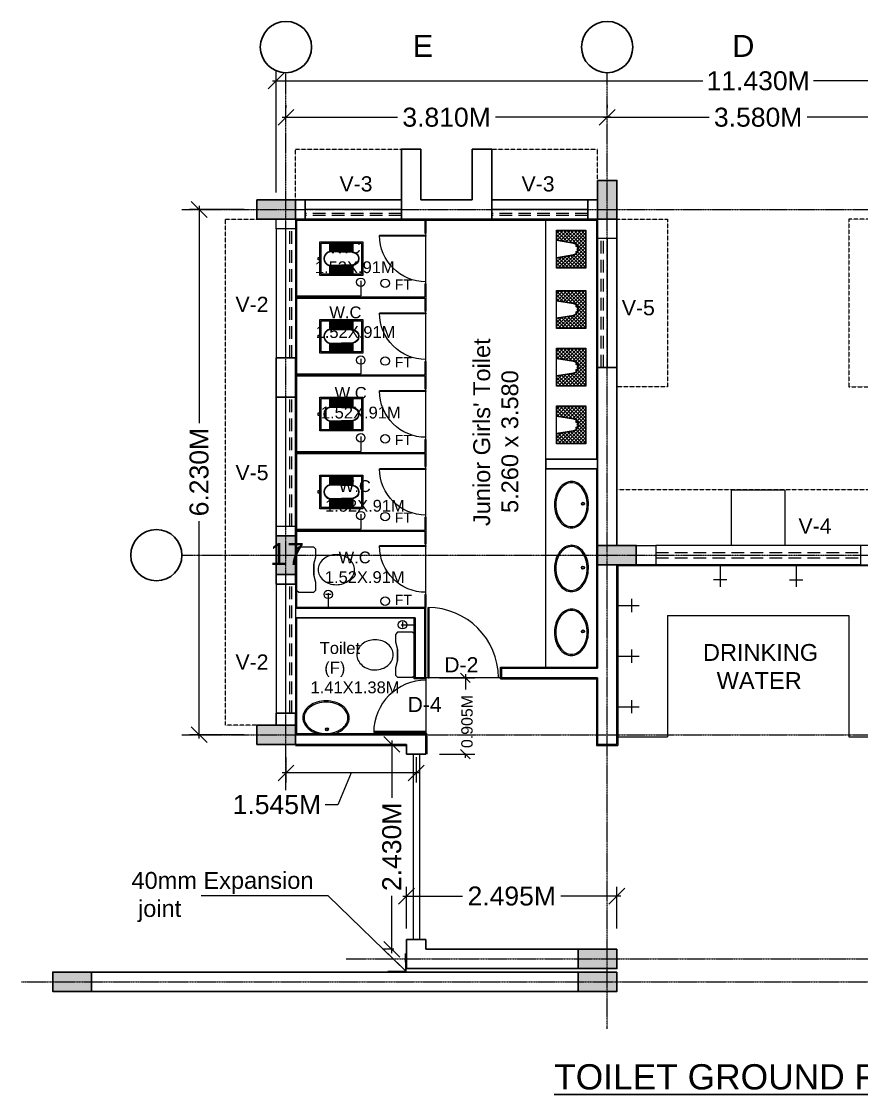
# Model space of a CAD drawing. Header units: metres. Extents: x 1545540 to 2027037, y 435419 to 693806.
# Drawn here: x 1686612 to 1696574, y 470563 to 483292 of the extents above; entities that cross this region are included whole.
import ezdxf

# ---------------------------------------------------------------- set-up
doc = ezdxf.new("R2010")
doc.units = ezdxf.units.M
doc.header["$LTSCALE"] = 1000
doc.header["$PDMODE"] = 35
doc.linetypes.add('CENTER', pattern=[2, 1.25, -0.25, 0.25, -0.25])
doc.linetypes.add('DASHED', pattern=[0.75, 0.5, -0.25])
doc.layers.get('Defpoints').update_dxf_attribs({"lineweight": 18})
for name, color, linetype, lineweight in [('- WALL', 7, 'Continuous', 30), ('Col-Hatch', 9, 'Continuous', 13), ('coloum hatch', 254, 'Continuous', 9), ('Column', 252, 'Continuous', 30), ('CUBICAL TOILET', 160, 'Continuous', 9), ('dimension', 6, 'Continuous', 13), ('Door', 54, 'Continuous', 13), ('elevation', 1, 'Continuous', 13), ('Fixture', 44, 'Continuous', 9), ('Furniture', 13, 'Continuous', 13), ('grid', 21, 'CENTER', 15), ('gride dimen', 3, 'Continuous', 13), ('Hidden', 1, 'DASHED', 18), ('PLASTER', 144, 'Continuous', 13), ('Text-1', 240, 'Continuous', 15), ('Text-2', 122, 'Continuous', 25), ('Text-Grid', 1, 'Continuous', 25), ('Ventilator', 6, 'DASHED', 18), ('wall l', 7, 'Continuous', 20), ('Window-Wall', 7, 'Continuous', 18)]:
    doc.layers.add(name, color=color, linetype=linetype, lineweight=lineweight)
doc.layers.add('text', color=7, linetype='Continuous')
doc.styles.add('dim-stylus bt', font='arial.ttf')
doc.styles.add('L120', font='simplex.shx', dxfattribs={"height": 1})
doc.dimstyles.new('1      100 (big)', dxfattribs={"dimscale": 75, "dimtxt": 5, "dimasz": 3.5, "dimexe": 1.5, "dimexo": 2, "dimgap": 1, "dimtad": 0, "dimdec": 3, "dimlfac": 0.001, "dimzin": 0, "dimdsep": 46, "dimtxsty": 'dim-stylus bt', "dimblk": 'OBLIQUE', "dimcen": 0, "dimdle": 0.6, "dimclrd": 256, "dimclre": 7, "dimclrt": 256, "dimadec": 0, "dimazin": 0, "dimtfac": 0.7, "dimtdec": 3, "dimtofl": 0, "dimtmove": 1, "dimatfit": 3, "dimldrblk": 'OPEN90', "dimfxl": 0, "dimtolj": 1, "dimtzin": 0, "dimlwd": 15, "dimlwe": 15, "dimarcsym": 0})

# ---------------------------------------------------------------- blocks, each defined once
blk = doc.blocks.new('_Oblique')
at = {"color": 0, "linetype": 'ByBlock', "lineweight": -2}
blk.add_line((-0.5, -0.5), (0.5, 0.5), dxfattribs=at)
blk = doc.blocks.new('*D97')
at = {"layer": 'Defpoints', "color": 0, "ltscale": 50, "transparency": 16777216}
for p in [(1691178, 474716), (1691004, 472286), (1691178, 472286)]:
    blk.add_point(p, dxfattribs=at)
at = {"layer": 'gride dimen', "color": 7, "lineweight": 15, "ltscale": 50, "transparency": 16777216}
for p, q in [((1691028, 474716), (1690892, 474716)), ((1691028, 472286), (1690892, 472286))]:
    blk.add_line(p, q, dxfattribs=at)
at = {"layer": 'gride dimen', "lineweight": 15, "ltscale": 50, "transparency": 16777216}
for p, q in [((1691004, 474761), (1691004, 474084)), ((1691004, 472241), (1691004, 472918))]:
    blk.add_line(p, q, dxfattribs=at)
at = {"layer": 'gride dimen', "lineweight": 15, "ltscale": 50, "transparency": 16777216, "xscale": 187.5, "yscale": 187.5, "zscale": 187.5}
for p, rotation in [((1691004, 474716), 90), ((1691004, 472286), 270)]:
    blk.add_blockref('_Oblique', p, dxfattribs=dict(at, rotation=rotation))
at = {"layer": 'gride dimen', "ltscale": 50, "transparency": 16777216, "insert": (1691004, 473501), "char_height": 225, "attachment_point": 5, "rotation": 90, "style": 'dim-stylus bt'}
blk.add_mtext('\\A1;2.430M', dxfattribs=at)
blk = doc.blocks.new('_Open90')
at = {"color": 0, "linetype": 'ByBlock', "lineweight": -2}
for p, q in [((-0.5, 0.5), (0, 0)), ((0, 0), (-1, 0)), ((0, 0), (-0.5, -0.5))]:
    blk.add_line(p, q, dxfattribs=at)
blk = doc.blocks.new('*D98')
at = {"layer": 'Defpoints', "color": 0, "ltscale": 50, "transparency": 16777216}
for p in [(1689403, 481061), (1688719, 474831), (1689403, 474831)]:
    blk.add_point(p, dxfattribs=at)
at = {"layer": 'gride dimen', "color": 7, "lineweight": 15, "ltscale": 50, "transparency": 16777216}
for p, q in [((1689253, 481061), (1688606, 481061)), ((1689253, 474831), (1688606, 474831))]:
    blk.add_line(p, q, dxfattribs=at)
at = {"layer": 'gride dimen', "lineweight": 15, "ltscale": 50, "transparency": 16777216}
for p, q in [((1688719, 481106), (1688719, 478527)), ((1688719, 474786), (1688719, 477364))]:
    blk.add_line(p, q, dxfattribs=at)
at = {"layer": 'gride dimen', "lineweight": 15, "ltscale": 50, "transparency": 16777216, "xscale": 187.5, "yscale": 187.5, "zscale": 187.5}
for p, rotation in [((1688719, 481061), 90), ((1688719, 474831), 270)]:
    blk.add_blockref('_Oblique', p, dxfattribs=dict(at, rotation=rotation))
at = {"layer": 'gride dimen', "ltscale": 50, "transparency": 16777216, "insert": (1688719, 477946), "char_height": 225, "attachment_point": 5, "rotation": 90, "style": 'dim-stylus bt'}
blk.add_mtext('\\A1;6.230M', dxfattribs=at)
blk = doc.blocks.new('*D99')
at = {"layer": 'Defpoints', "color": 0, "ltscale": 50, "transparency": 16777216}
for p in [(1693558, 482155), (1697138, 482155), (1697138, 482155)]:
    blk.add_point(p, dxfattribs=at)
at = {"layer": 'gride dimen', "color": 7, "lineweight": 15, "ltscale": 50, "transparency": 16777216}
for p, q in [((1693558, 482305), (1693558, 482268)), ((1697138, 482305), (1697138, 482268))]:
    blk.add_line(p, q, dxfattribs=at)
at = {"layer": 'gride dimen', "lineweight": 15, "ltscale": 50, "transparency": 16777216}
for p, q in [((1693513, 482155), (1694768, 482155)), ((1697183, 482155), (1695929, 482155))]:
    blk.add_line(p, q, dxfattribs=at)
at = {"layer": 'gride dimen', "lineweight": 15, "ltscale": 50, "transparency": 16777216, "xscale": 187.5, "yscale": 187.5, "zscale": 187.5, "rotation": 180}
blk.add_blockref('_Oblique', (1693558, 482155), dxfattribs=at)
at = {"layer": 'gride dimen', "lineweight": 15, "ltscale": 50, "transparency": 16777216, "xscale": 187.5, "yscale": 187.5, "zscale": 187.5}
blk.add_blockref('_Oblique', (1697138, 482155), dxfattribs=at)
at = {"layer": 'gride dimen', "ltscale": 50, "transparency": 16777216, "insert": (1695348, 482155), "char_height": 225, "attachment_point": 5, "style": 'dim-stylus bt'}
blk.add_mtext('\\A1;3.580M', dxfattribs=at)
blk = doc.blocks.new('*D102')
at = {"layer": 'Defpoints', "color": 0, "ltscale": 50, "transparency": 16777216}
for p in [(1689748, 474716), (1691293, 474716), (1689748, 474377)]:
    blk.add_point(p, dxfattribs=at)
at = {"layer": 'gride dimen', "color": 7, "lineweight": 15, "ltscale": 50, "transparency": 16777216}
for p, q in [((1689748, 474566), (1689748, 474264)), ((1691293, 474566), (1691293, 474264))]:
    blk.add_line(p, q, dxfattribs=at)
at = {"layer": 'gride dimen', "lineweight": 15, "ltscale": 50, "transparency": 16777216}
for p, q in [((1691338, 474377), (1689703, 474377)), ((1690521, 474377), (1690362, 474001)), ((1690362, 474001), (1690212, 474001))]:
    blk.add_line(p, q, dxfattribs=at)
at = {"layer": 'gride dimen', "lineweight": 15, "ltscale": 50, "transparency": 16777216, "xscale": 187.5, "yscale": 187.5, "zscale": 187.5, "rotation": 180}
blk.add_blockref('_Oblique', (1689748, 474377), dxfattribs=at)
at = {"layer": 'gride dimen', "lineweight": 15, "ltscale": 50, "transparency": 16777216, "xscale": 187.5, "yscale": 187.5, "zscale": 187.5}
blk.add_blockref('_Oblique', (1691293, 474377), dxfattribs=at)
at = {"layer": 'gride dimen', "ltscale": 50, "transparency": 16777216, "insert": (1689641, 474001), "char_height": 225, "attachment_point": 5, "style": 'dim-stylus bt'}
blk.add_mtext('\\A1;1.545M', dxfattribs=at)
blk = doc.blocks.new('CC')
at = {"layer": 'Col-Hatch', "ltscale": 0.05}
blk.add_hatch(color=256, dxfattribs=at).paths.add_polyline_path([(4078.606, 341.328), (4078.606, 341.098), (4079.066, 341.098), (4079.066, 341.328)])
at = {"layer": 'Column'}
blk.add_lwpolyline([(4078.606, 341.328), (4079.066, 341.328), (4079.066, 341.098), (4078.606, 341.098)], close=True, dxfattribs=at)
blk = doc.blocks.new('*D104')
at = {"layer": 'Defpoints', "color": 0, "ltscale": 50, "transparency": 16777216}
for p in [(1689748, 482155), (1693558, 482155), (1693558, 482155)]:
    blk.add_point(p, dxfattribs=at)
at = {"layer": 'gride dimen', "color": 7, "lineweight": 15, "ltscale": 50, "transparency": 16777216}
for p, q in [((1689748, 482305), (1689748, 482268)), ((1693558, 482305), (1693558, 482268))]:
    blk.add_line(p, q, dxfattribs=at)
at = {"layer": 'gride dimen', "lineweight": 15, "ltscale": 50, "transparency": 16777216}
for p, q in [((1689703, 482155), (1691073, 482155)), ((1693603, 482155), (1692234, 482155))]:
    blk.add_line(p, q, dxfattribs=at)
at = {"layer": 'gride dimen', "lineweight": 15, "ltscale": 50, "transparency": 16777216, "xscale": 187.5, "yscale": 187.5, "zscale": 187.5, "rotation": 180}
blk.add_blockref('_Oblique', (1689748, 482155), dxfattribs=at)
at = {"layer": 'gride dimen', "lineweight": 15, "ltscale": 50, "transparency": 16777216, "xscale": 187.5, "yscale": 187.5, "zscale": 187.5}
blk.add_blockref('_Oblique', (1693558, 482155), dxfattribs=at)
at = {"layer": 'gride dimen', "ltscale": 50, "transparency": 16777216, "insert": (1691653, 482155), "char_height": 225, "attachment_point": 5, "style": 'dim-stylus bt'}
blk.add_mtext('\\A1;3.810M', dxfattribs=at)
blk = doc.blocks.new('RSA BASIN 2')
for points in [[(10.67, -8.12, 0.12976), (9.97, -5.22, 0.106426), (7.61, -2.47, 0.084431), (4.27, -0.72, 0.073534), (0, 0, 0.073534), (-4.29, -0.55, 0.084431), (-7.7, -2.16, 0.106426), (-10.17, -4.82, 0.12976), (-10.98, -7.69, 0.12976), (-10.28, -10.59, 0.106426), (-7.92, -13.34, 0.084431), (-4.58, -15.09, 0.073534), (-0.31, -15.81, 0.073534), (3.98, -15.26, 0.084431), (7.39, -13.64, 0.106426), (9.85, -10.99, 0.12976)], [(10.08, -7.9, 0.119977), (9.45, -5.5, 0.106426), (7.25, -2.94, 0.084431), (4.08, -1.28, 0.073534), (-0.01, -0.59, 0.073534), (-4.13, -1.12, 0.084431), (-7.36, -2.65, 0.106426), (-9.66, -5.12, 0.12976), (-10.39, -7.7, 0.009633), (-10.39, -7.9, 0.119977), (-9.76, -10.31, 0.106426), (-7.57, -12.87, 0.084431), (-4.4, -14.53, 0.073534), (-0.3, -15.22, 0.073534), (3.82, -14.69, 0.084431), (7.05, -13.16, 0.106426), (9.35, -10.69, 0.12976), (10.08, -8.11, 0.009633)]]:
    blk.add_lwpolyline(points, format="xyb", close=True)
for radius in [0.7, 0.479]:
    blk.add_circle((-0.47, -2.53), radius)
blk = doc.blocks.new('*X20')
at = {"color": 0}
for p, q in [((705, 323), (943, 561)), ((705, 365), (900, 561)), ((705, 408), (858, 561)), ((705, 450), (815, 561)), ((705, 493), (773, 561)), ((705, 535), (730, 561)), ((848, 383), (705, 526)), ((854, 419), (712, 561)), ((866, 449), (755, 561)), ((888, 469), (797, 561)), ((921, 479), (839, 561)), ((1145, 298), (882, 561)), ((899, 474), (985, 561)), ((1145, 340), (924, 561)), ((944, 477), (1027, 561)), ((1145, 383), (967, 561)), ((971, 462), (1070, 561)), ((990, 438), (1112, 561)), ((998, 404), (1145, 551)), ((1145, 425), (1009, 561)), ((1145, 467), (1051, 561)), ((1145, 510), (1094, 561)), ((1145, 552), (1136, 561)), ((842, 346), (705, 483)), ((835, 310), (705, 441)), ((705, 280), (858, 434)), ((829, 274), (705, 398)), ((1145, 255), (999, 401)), ((1004, 368), (1145, 508)), ((1011, 332), (1145, 466)), ((1017, 295), (1145, 423)), ((705, 238), (847, 381)), ((823, 237), (705, 356)), ((798, 221), (705, 314)), ((755, 221), (705, 271)), ((730, 221), (839, 330)), ((772, 221), (830, 279)), ((1137, 221), (1007, 350)), ((1095, 221), (1016, 299)), ((1023, 259), (1145, 381)), ((1029, 223), (1145, 339)), ((1069, 221), (1145, 296)), ((713, 221), (705, 229)), ((815, 221), (822, 228)), ((1052, 221), (1024, 248)), ((1112, 221), (1145, 254))]:
    blk.add_line(p, q, dxfattribs=at)
blk = doc.blocks.new('RSA CL7')
blk.add_lwpolyline([(8.86, 0), (-8.86, 0), (-8.86, -13.78), (-3.94, -13.78), (3.94, -13.78), (8.86, -13.78)], close=True)
blk.add_lwpolyline([(-4.1, -13.58), (-2.78, -5.72, -0.835943), (2.8, -5.76), (4.1, -13.58), (8.66, -13.58), (8.66, -0.2), (-8.66, -0.2), (-8.66, -13.58)], format="xyb", close=True)
blk.add_lwpolyline([(-3.94, -13.78), (-2.59, -5.75, -0.835548), (2.61, -5.79), (3.94, -13.78)], format="xyb")
for centre, start, end in [((-1.41, -4.14), 207.2135, 40.9564), ((-0.03, -3.6), 185.8999, 355.8249), ((1.47, -4.14), 140.9962, 329.3468)]:
    blk.add_arc(centre, 0.493, start, end)
at = {"xscale": 0.0393714285714286, "yscale": 0.0393714285714286, "zscale": 0.0393714285714286}
blk.add_blockref('*X20', (-36.41, -22.27), dxfattribs=at)
blk = doc.blocks.new('RSA CL6')
for p, q in [((5.51, 3.48), (5.51, 7.28)), ((5.91, 3.47), (5.91, 7.28)), ((6.3, 3.46), (6.3, 7.28)), ((6.69, 3.45), (6.69, 7.28)), ((7.09, 3.44), (7.09, 7.28)), ((7.48, 3.43), (7.48, 7.28)), ((7.87, 3.42), (7.87, 7.28)), ((8.27, 3.41), (8.27, 7.28)), ((8.66, 3.4), (8.66, 7.28)), ((9.06, 3.39), (9.06, 7.28)), ((9.45, 3.38), (9.45, 7.28)), ((9.84, 3.37), (9.84, 7.28)), ((10.24, 3.36), (10.24, 7.28)), ((10.63, 3.35), (10.63, 7.28)), ((11.02, 3.34), (11.02, 7.28)), ((11.42, 3.33), (11.42, 7.28)), ((11.81, 3.32), (11.81, 7.28)), ((12.2, 3.31), (12.2, 7.28)), ((12.6, 3.31), (12.6, 7.28)), ((12.99, 3.3), (12.99, 7.28)), ((13.39, 3.29), (13.39, 7.28)), ((13.78, 3.28), (13.78, 7.28)), ((14.17, 3.27), (14.17, 7.28)), ((14.57, 3.26), (14.57, 7.28)), ((14.96, 3.25), (14.96, 7.28)), ((15.35, 3.24), (15.35, 7.28)), ((15.75, 3.23), (15.75, 7.28)), ((16.14, 3.22), (16.14, 7.28)), ((16.14, 7.28), (16.14, 3.22)), ((5.51, -7.28), (5.51, -3.47)), ((5.91, -7.28), (5.91, -3.45)), ((6.3, -7.28), (6.3, -3.44)), ((6.69, -7.28), (6.69, -3.43)), ((7.09, -7.28), (7.09, -3.42)), ((7.48, -7.28), (7.48, -3.41)), ((7.87, -7.28), (7.87, -3.4)), ((8.27, -7.28), (8.27, -3.39)), ((8.66, -7.28), (8.66, -3.38)), ((9.06, -7.28), (9.06, -3.37)), ((9.45, -7.28), (9.45, -3.36)), ((9.84, -7.28), (9.84, -3.34)), ((10.24, -7.28), (10.24, -3.33)), ((10.63, -7.28), (10.63, -3.32)), ((11.02, -7.28), (11.02, -3.31)), ((11.42, -7.28), (11.42, -3.3)), ((11.81, -7.28), (11.81, -3.29)), ((12.2, -7.28), (12.2, -3.28)), ((12.6, -7.28), (12.6, -3.27)), ((12.99, -7.28), (12.99, -3.26)), ((13.39, -7.28), (13.39, -3.24)), ((13.78, -7.28), (13.78, -3.23)), ((14.17, -7.28), (14.17, -3.22)), ((14.57, -7.28), (14.57, -3.21)), ((14.96, -7.28), (14.96, -3.2)), ((15.35, -7.28), (15.35, -3.19)), ((15.75, -7.28), (15.75, -3.18)), ((16.14, -3.17), (16.14, -7.28)), ((16.14, -7.28), (16.14, -3.17))]:
    blk.add_line(p, q)
for points in [[(0.79, 7.87), (20.87, 7.87), (20.87, -7.87), (0.79, -7.87)], [(1.38, 7.28), (20.28, 7.28), (20.28, -7.28), (1.38, -7.28)]]:
    blk.add_lwpolyline(points, close=True)
blk.add_lwpolyline([(0.79, -0.59), (0, -0.59), (0, 0.59), (0.79, 0.59)])
for points in [[(5.51, 3.48), (16.14, 3.22, -0.899983), (16.14, -3.17), (5.54, -3.47, -0.799392)], [(5.53, 3.28), (16.13, 3.02, -0.897689), (16.12, -2.97), (5.56, -3.27, -0.793494), (5.53, 3.28)]]:
    blk.add_lwpolyline(points, format="xyb", close=True)
blk = doc.blocks.new('ENGLISH SHEET')
at = {"layer": 'Fixture'}
for p, q in [((4663.798, 251.204), (4663.773, 251.179)), ((4663.773, 251.179), (4663.773, 250.696)), ((4663.976, 251.204), (4663.798, 251.204)), ((4664.002, 251.179), (4663.976, 251.204)), ((4664.002, 251.09), (4664.002, 251.179)), ((4663.976, 251.001), (4664.002, 251.09)), ((4663.976, 250.874), (4663.976, 251.001)), ((4663.976, 251.001), (4663.976, 250.874)), ((4664.002, 250.785), (4663.976, 250.874)), ((4664.002, 250.696), (4664.002, 250.785)), ((4663.773, 250.696), (4663.798, 250.67)), ((4663.798, 250.67), (4663.976, 250.67)), ((4663.976, 250.67), (4664.002, 250.696))]:
    blk.add_line(p, q, dxfattribs=at)
blk.add_lwpolyline([(4664.459, 250.937, 0.117036), (4664.443, 251.003, 0.104338), (4664.396, 251.063, 0.09029), (4664.321, 251.105, 0.09898), (4664.243, 251.115, 0.08237), (4664.159, 251.101, 0.09029), (4664.09, 251.063, 0.104338), (4664.043, 251.003, 0.117036), (4664.027, 250.937, 0.117036), (4664.043, 250.871, 0.104338), (4664.09, 250.811, 0.09029), (4664.159, 250.773, 0.08237), (4664.243, 250.759, 0.08237), (4664.327, 250.773, 0.09029), (4664.396, 250.811, 0.104338), (4664.443, 250.871, 0.117036)], format="xyb", close=True, dxfattribs=at)
blk = doc.blocks.new('RH 1200')
for p, q in [((20.99, 0), (20.99, 43.31)), ((21.65, 0), (21.65, 43.31)), ((21.65, 0), (20.99, 0))]:
    blk.add_line(p, q)
at = {"extrusion": (0, 0, -1)}
blk.add_ellipse((21.65, 0), major_axis=(-30.62, 30.62), ratio=1, start_param=5.497787, end_param=7.068583, dxfattribs=at)
blk = doc.blocks.new('HJK')
at = {"layer": 'Door', "ltscale": 20}
blk.add_line((3658.2334, -481.1198), (3658.9084, -481.1198), dxfattribs=at)
at = {"layer": 'Door', "ltscale": 20, "xscale": 0.014287499999341, "yscale": 0.014287499999341, "zscale": 0.014287499999341, "rotation": 359.999999999943}
blk.add_blockref('RH 1200', (3658.5713, -481.1198), dxfattribs=at)
blk = doc.blocks.new('*D105')
at = {"layer": 'Defpoints', "color": 0, "ltscale": 50, "transparency": 16777216}
for p in [(1701063, 482587), (1689633, 481115), (1701063, 481115)]:
    blk.add_point(p, dxfattribs=at)
at = {"layer": 'gride dimen', "lineweight": 15, "ltscale": 50, "transparency": 16777216}
for p, q in [((1689588, 482587), (1694691, 482587)), ((1701108, 482587), (1696006, 482587))]:
    blk.add_line(p, q, dxfattribs=at)
at = {"layer": 'gride dimen', "color": 7, "lineweight": 15, "ltscale": 50, "transparency": 16777216}
for p, q in [((1689633, 481265), (1689633, 482699)), ((1701063, 481265), (1701063, 482699))]:
    blk.add_line(p, q, dxfattribs=at)
at = {"layer": 'gride dimen', "lineweight": 15, "ltscale": 50, "transparency": 16777216, "xscale": 187.5, "yscale": 187.5, "zscale": 187.5, "rotation": 180}
blk.add_blockref('_Oblique', (1689633, 482587), dxfattribs=at)
at = {"layer": 'gride dimen', "lineweight": 15, "ltscale": 50, "transparency": 16777216, "xscale": 187.5, "yscale": 187.5, "zscale": 187.5}
blk.add_blockref('_Oblique', (1701063, 482587), dxfattribs=at)
at = {"layer": 'gride dimen', "ltscale": 50, "transparency": 16777216, "insert": (1695348, 482587), "char_height": 225, "attachment_point": 5, "style": 'dim-stylus bt'}
blk.add_mtext('\\A1;11.430M', dxfattribs=at)
blk = doc.blocks.new('*D264')
at = {"layer": 'Defpoints', "color": 0, "ltscale": 50, "transparency": 16777216}
for p in [(1693673, 472916), (1691178, 472383), (1693673, 472383)]:
    blk.add_point(p, dxfattribs=at)
at = {"layer": 'gride dimen', "color": 7, "lineweight": 15, "ltscale": 50, "transparency": 16777216}
for p, q in [((1691178, 472533), (1691178, 473028)), ((1693673, 472533), (1693673, 473028))]:
    blk.add_line(p, q, dxfattribs=at)
at = {"layer": 'gride dimen', "lineweight": 15, "ltscale": 50, "transparency": 16777216}
for p, q in [((1691133, 472916), (1691843, 472916)), ((1693718, 472916), (1693009, 472916))]:
    blk.add_line(p, q, dxfattribs=at)
at = {"layer": 'gride dimen', "lineweight": 15, "ltscale": 50, "transparency": 16777216, "xscale": 187.5, "yscale": 187.5, "zscale": 187.5, "rotation": 180}
blk.add_blockref('_Oblique', (1691178, 472916), dxfattribs=at)
at = {"layer": 'gride dimen', "lineweight": 15, "ltscale": 50, "transparency": 16777216, "xscale": 187.5, "yscale": 187.5, "zscale": 187.5}
blk.add_blockref('_Oblique', (1693673, 472916), dxfattribs=at)
at = {"layer": 'gride dimen', "ltscale": 50, "transparency": 16777216, "insert": (1692426, 472916), "char_height": 225, "attachment_point": 5, "style": 'dim-stylus bt'}
blk.add_mtext('\\A1;2.495M', dxfattribs=at)
blk = doc.blocks.new('*D771')
at = {"layer": 'Defpoints', "color": 0, "ltscale": 50, "transparency": 16777216}
for p in [(1691420, 475506), (1691876, 475506), (1691420, 474601)]:
    blk.add_point(p, dxfattribs=at)
at = {"layer": 'gride dimen', "color": 7, "lineweight": 15, "ltscale": 50, "transparency": 16777216}
for p, q in [((1691570, 475506), (1691988, 475506)), ((1691570, 474601), (1691988, 474601))]:
    blk.add_line(p, q, dxfattribs=at)
at = {"layer": 'gride dimen', "lineweight": 15, "ltscale": 50, "transparency": 16777216}
for p, q in [((1691876, 475551), (1691876, 475366)), ((1691876, 474556), (1691876, 474609))]:
    blk.add_line(p, q, dxfattribs=at)
at = {"layer": 'gride dimen', "lineweight": 15, "ltscale": 50, "transparency": 16777216, "xscale": 112.5, "yscale": 112.5, "zscale": 112.5}
for p, rotation in [((1691876, 475506), 90), ((1691876, 474601), 270)]:
    blk.add_blockref('_Oblique', p, dxfattribs=dict(at, rotation=rotation))
at = {"layer": 'gride dimen', "ltscale": 50, "transparency": 16777216, "insert": (1691896, 474987), "char_height": 135, "attachment_point": 5, "rotation": 90, "style": 'dim-stylus bt'}
blk.add_mtext('\\A1;0.905M', dxfattribs=at)

msp = doc.modelspace()

# ---------------------------------------------------------------- linework, layer by layer
at = {"layer": '- WALL'}
for p, q in [((1691348.4108, 481775.8609), (1691118.4108, 481775.8609)), ((1691118.4108, 480945.8609), (1691118.4108, 481775.8609)), ((1691348.4108, 481175.8609), (1691348.4108, 481775.8609)), ((1691958.4108, 481175.8609), (1691958.4108, 481775.8609)), ((1692188.4108, 481775.8609), (1691958.4108, 481775.8609)), ((1692188.4108, 480945.8609), (1692188.4108, 481775.8609)), ((1689978.4108, 481175.8609), (1689863.4108, 481175.8609)), ((1691118.4108, 481175.8609), (1689977.4108, 481175.8609)), ((1689977.4108, 480945.8609), (1689977.4108, 481175.8609)), ((1691958.4108, 481175.8609), (1691348.4108, 481175.8609)), ((1693329.4108, 481175.8609), (1692188.4108, 481175.8609)), ((1693443.4108, 481175.8609), (1693329.4108, 481175.8609)), ((1693329.4108, 481175.8609), (1693329.4108, 480945.8609)), ((1689863.4108, 480945.8609), (1689978.4108, 480945.8609)), ((1689977.4108, 480945.8609), (1691118.4108, 480945.8609)), ((1691118.4108, 480945.8609), (1692188.4108, 480945.8609)), ((1692188.4108, 480945.8609), (1693329.4108, 480945.8609)), ((1693329.4108, 480945.8609), (1693443.4108, 480945.8609)), ((1693443.4108, 480945.8608), (1693443.4108, 475620.8609)), ((1693673.4108, 480945.8608), (1693673.4108, 477075.8608)), ((1689633.4108, 479302.8608), (1689863.4108, 479302.8608)), ((1693443.4108, 479187.8609), (1693673.4108, 479187.8609)), ((1689633.4108, 478833.8609), (1689633.4108, 477190.8608)), ((1689863.4108, 477190.8608), (1689863.4108, 478833.8609)), ((1692831.4108, 478098.8609), (1693431.4108, 478098.8609)), ((1692831.4108, 478098.8609), (1693443.4108, 478098.8609)), ((1692831.4108, 477983.8609), (1692831.4108, 478098.8609)), ((1692831.4108, 477983.8609), (1693443.4108, 477983.8609)), ((1689863.4108, 476845.8609), (1689863.4108, 477295.8609)), ((1689863.4108, 476845.8609), (1689863.4108, 477295.8609)), ((1693673.4108, 476845.8608), (1693673.4108, 474715.8608)), ((1689633.4108, 476615.8608), (1689863.4108, 476615.8608)), ((1689863.4108, 476333.8609), (1691395.9108, 476333.8609)), ((1689863.4108, 476218.8609), (1691280.9108, 476218.8609)), ((1691280.9108, 475505.8609), (1691280.9108, 476218.8609)), ((1691395.9108, 475505.8609), (1691395.9108, 476333.8609)), ((1692306.0038, 475620.8609), (1693443.4108, 475620.8609)), ((1692306.0038, 475505.8609), (1692306.0038, 475620.8609)), ((1691395.9108, 475505.8609), (1691280.9108, 475505.8609)), ((1692306.0038, 475505.8609), (1693443.4108, 475505.8609)), ((1693443.4108, 475505.8609), (1693443.4108, 474715.8608)), ((1689633.4108, 474945.8608), (1689863.4108, 474945.8608)), ((1691408.0039, 474830.8609), (1689863.4108, 474830.8609)), ((1691408.0039, 474830.8609), (1691408.0039, 474715.8608)), ((1689863.4108, 474715.8608), (1691178.4114, 474715.8608)), ((1691178.4114, 474600.8608), (1691178.4114, 474715.8608)), ((1691408.0039, 474715.8608), (1691408.0039, 474600.8608)), ((1693673.4108, 474715.8608), (1693443.4108, 474715.8608)), ((1693443.4108, 474715.8608), (1693673.4108, 474715.8608)), ((1691178.4114, 474600.8608), (1691408.0039, 474600.8608)), ((1691178.4114, 472400.8609), (1691408.4114, 472400.8609)), ((1691178.4114, 472285.8609), (1691178.4114, 472400.8609)), ((1691408.4114, 472400.8609), (1691408.4114, 472285.8609)), ((1691178.4114, 472285.8609), (1691178.4114, 472055.8609)), ((1693213.4108, 472285.8609), (1691408.4114, 472285.8609)), ((1687443.4108, 472015.8609), (1693443.4108, 472015.8609)), ((1693213.4108, 472055.8609), (1691178.4114, 472055.8609)), ((1693673.4108, 472015.8609), (1693443.4108, 472015.8609)), ((1693673.4108, 472015.8609), (1693443.4108, 472015.8609)), ((1687443.4108, 471785.8609), (1693443.4108, 471785.8609))]:
    msp.add_line(p, q, dxfattribs=at)
for points in [[(1689633.4108, 479302.8608), (1689863.4108, 479302.8608), (1689863.4108, 478833.8609), (1689633.4108, 478833.8609)], [(1689633.4108, 476615.8608), (1689863.4108, 476615.8608), (1689863.4108, 476730.8608), (1689633.4108, 476730.8608)], [(1689863.4108, 475087.8608), (1689633.4108, 475087.8608), (1689633.4108, 474945.8608), (1689863.4108, 474945.8608)]]:
    msp.add_lwpolyline(points, close=True, dxfattribs=at)
at = {"layer": 'CUBICAL TOILET', "ltscale": 0.05}
for p, q in [((1691395.4108, 480933.8609), (1691395.4108, 480778.8609)), ((1691407.9108, 480933.8609), (1691407.9108, 480778.8609)), ((1691395.4108, 480778.8609), (1691407.9108, 480778.8609)), ((1691395.4108, 480178.8609), (1691395.4108, 480023.8609)), ((1691395.4108, 480178.8609), (1691407.9108, 480178.8609)), ((1691407.9108, 480178.8609), (1691407.9108, 479856.3609)), ((1689875.4108, 480023.8609), (1691395.4108, 480023.8609)), ((1689875.4108, 480011.3609), (1691395.4108, 480011.3609)), ((1691395.4108, 480011.3609), (1691395.4108, 479856.3609)), ((1691395.4108, 479856.3609), (1691407.9108, 479856.3609)), ((1691395.4108, 479256.3609), (1691395.4108, 479101.3609)), ((1691395.4108, 479256.3609), (1691407.9108, 479256.3609)), ((1691407.9108, 479256.3609), (1691407.9108, 478933.8609)), ((1689875.4108, 479101.3609), (1691395.4108, 479101.3609)), ((1689875.4108, 479088.8609), (1691395.4108, 479088.8609)), ((1691395.4108, 479088.8609), (1691395.4108, 478933.8609)), ((1691395.4108, 478933.8609), (1691407.9108, 478933.8609)), ((1691395.4108, 478333.8609), (1691395.4108, 478178.8609)), ((1691395.4108, 478333.8609), (1691407.9108, 478333.8609)), ((1691407.9108, 478333.8609), (1691407.9108, 478011.3609)), ((1689875.4108, 478178.8609), (1691395.4108, 478178.8609)), ((1689875.4108, 478166.3609), (1691395.4108, 478166.3609)), ((1691395.4108, 478166.3609), (1691395.4108, 478011.3609)), ((1691395.4108, 478011.3609), (1691407.9108, 478011.3609)), ((1691395.4108, 477411.3609), (1691395.4108, 477256.3609)), ((1691395.4108, 477411.3609), (1691407.9108, 477411.3609)), ((1691407.9108, 477411.3609), (1691407.9108, 477094.8609)), ((1689875.4108, 477256.3609), (1691395.4108, 477256.3609)), ((1689875.4108, 477243.8609), (1691395.4108, 477243.8609)), ((1691395.4108, 477243.8609), (1691395.4108, 477094.8609)), ((1691395.4108, 477094.8609), (1691407.9108, 477094.8609)), ((1691395.4108, 476494.8609), (1691395.4108, 476345.8609)), ((1691395.4108, 476494.8609), (1691407.9108, 476494.8609)), ((1691407.9108, 476494.8609), (1691407.9108, 476345.8609))]:
    msp.add_line(p, q, dxfattribs=at)
at = {"layer": 'Fixture'}
for p, q in [((1692831.4108, 478098.8609), (1692831.4108, 480933.8608)), ((1692831.4108, 475632.8609), (1692831.4108, 478086.3609)), ((1694898.4108, 476845.8608), (1694898.4108, 476584.0965)), ((1695798.4108, 476845.8608), (1695798.4108, 476584.0965)), ((1694976.4919, 476667.2422), (1694820.3298, 476667.2422)), ((1695720.3298, 476667.2422), (1695876.4919, 476667.2422)), ((1693673.4108, 476363.3608), (1693935.1752, 476363.3608)), ((1693852.0295, 476285.2798), (1693852.0295, 476441.4419)), ((1694273.4108, 476245.8608), (1694273.4108, 474807.2597)), ((1694273.4108, 476245.8608), (1696423.4109, 476245.8608)), ((1696423.4109, 476245.8608), (1696423.4109, 474807.2597)), ((1693852.0295, 475685.2798), (1693852.0295, 475841.4419)), ((1693673.4108, 475763.3608), (1693935.1752, 475763.3608)), ((1693852.0295, 475085.2798), (1693852.0295, 475241.4419)), ((1693673.4108, 475163.3608), (1693935.1752, 475163.3608)), ((1693673.4108, 475163.3608), (1693935.1752, 475163.3608)), ((1693673.4108, 474807.2597), (1694273.4108, 474807.2597)), ((1696423.4109, 474807.2597), (1697023.4109, 474807.2597))]:
    msp.add_line(p, q, dxfattribs=at)
msp.add_lwpolyline([(1695033.6513, 477734.7375), (1695663.1704, 477734.7375), (1695663.1704, 477075.8608), (1695033.6513, 477075.8608)], close=True, dxfattribs=at)
at = {"layer": 'Furniture', "ltscale": 0.05}
for p, q in [((1689875.4108, 480933.8609), (1690623.4108, 480933.8609)), ((1690635.4108, 480213.7023), (1690635.4108, 480035.8609)), ((1689875.4108, 480035.8609), (1690635.4108, 480035.8609)), ((1690635.4108, 479291.2023), (1690635.4108, 479113.3609)), ((1689875.4108, 479113.3609), (1690635.4108, 479113.3609)), ((1690635.4108, 478368.7023), (1690635.4108, 478190.8609)), ((1689875.4108, 478190.8609), (1690635.4108, 478190.8609)), ((1690635.4108, 477446.2023), (1690635.4108, 477268.3609)), ((1689875.4108, 477268.3609), (1690635.4108, 477268.3609)), ((1690284.5693, 476495.8608), (1690216.2523, 476495.8608)), ((1690250.4108, 476511.7023), (1690250.4108, 476345.8608)), ((1689875.4107, 476345.8608), (1690250.4108, 476345.8608)), ((1691115.0693, 476135.699), (1691280.9108, 476135.699)), ((1691130.9108, 476169.8575), (1691130.9108, 476101.5404))]:
    msp.add_line(p, q, dxfattribs=at)
for centre in [(1690635.4108, 480197.8609), (1690925.4108, 480185.8609), (1690635.4108, 479275.3609), (1690925.4108, 479263.3609), (1690635.4108, 478352.8609), (1690925.4108, 478340.8609), (1690635.4108, 477430.3609), (1690925.4108, 477418.3609), (1690250.4108, 476495.8608), (1690925.4108, 476415.188), (1691130.9108, 476135.699)]:
    msp.add_circle(centre, 50, dxfattribs=at)
at = {"layer": 'grid', "ltscale": 0.01}
for p, q in [((1689748.4108, 474173.9906), (1689748.4108, 482684.5285)), ((1693558.4108, 471340.8062), (1693558.4108, 482684.5285)), ((1688515.2701, 481060.8609), (1704137.6086, 481060.8609)), ((1688515.2701, 476960.8608), (1704137.6086, 476960.8608)), ((1688515.2701, 474830.8609), (1704137.6086, 474830.8609)), ((1691178.4114, 474600.8608), (1691178.4114, 474715.8608)), ((1691408.4114, 474600.8608), (1691408.4114, 474715.8608)), ((1691178.4114, 472400.8609), (1691178.4114, 472285.8609)), ((1691408.4114, 472400.8609), (1691408.4114, 472285.8609)), ((1690462.8685, 472170.8609), (1703646.2428, 472170.8609)), ((1686612.0086, 471900.8609), (1704137.6086, 471900.8609))]:
    msp.add_line(p, q, dxfattribs=at)
at = {"layer": 'Hidden', "color": 1, "ltscale": 0.005}
for p, q in [((1689863.4108, 481175.8609), (1689863.4108, 481775.8608)), ((1689863.4108, 481775.8608), (1691265.9108, 481775.8608)), ((1692030.9108, 481775.8608), (1693443.4108, 481775.8608)), ((1693443.4108, 481175.8609), (1693443.4108, 481775.8608)), ((1689033.4108, 480945.8609), (1689633.4108, 480945.8609)), ((1689033.4108, 474945.8608), (1689033.4108, 480945.8609)), ((1697023.4109, 477734.7375), (1693673.4108, 477734.7375)), ((1689633.4108, 474945.8608), (1689033.4108, 474945.8608))]:
    msp.add_line(p, q, dxfattribs=at)
for points in [[(1693673.4108, 480945.8608), (1694273.4108, 480945.8608), (1694273.4108, 478957.8609), (1693673.4108, 478957.8609), (1693673.4108, 478957.8609)], [(1697023.4109, 480945.8608), (1696423.4109, 480945.8608), (1696423.4109, 478957.8609), (1697023.4109, 478957.8609), (1697023.4109, 478957.8609)]]:
    msp.add_lwpolyline(points, dxfattribs=at)
at = {"layer": 'PLASTER', "ltscale": 0.05}
for p, q in [((1689875.4108, 480933.8609), (1689875.4108, 476333.8609)), ((1689890.4108, 480933.8609), (1693443.4108, 480933.8608)), ((1693431.4108, 480945.8608), (1693431.4108, 478098.8609)), ((1693431.4108, 477983.8609), (1693431.4108, 475632.8609)), ((1697011.4108, 476833.8608), (1693685.4108, 476833.8608)), ((1693685.4108, 476833.8608), (1693685.4108, 474703.8608)), ((1689875.4108, 476345.8609), (1691407.9108, 476345.8609)), ((1691407.9108, 475493.8608), (1691407.9108, 476345.8609)), ((1689875.4108, 476218.8609), (1689875.4108, 474842.8609)), ((1691268.9108, 475493.8608), (1691268.9108, 476218.8609)), ((1692294.0038, 475632.8609), (1693431.4108, 475632.8609)), ((1692294.0038, 475493.8609), (1692294.0038, 475632.8609)), ((1691407.9108, 475493.8608), (1691268.9108, 475493.8608)), ((1692294.0038, 475493.8609), (1693431.4108, 475493.8609)), ((1693431.4108, 475493.8609), (1693431.4108, 474703.8608)), ((1691420.0039, 474842.8609), (1689875.4108, 474842.8609)), ((1691420.0039, 474842.8609), (1691420.0039, 474601.0983)), ((1689863.4108, 474703.8608), (1691178.4114, 474703.8608)), ((1693431.4108, 474703.8608), (1693685.4108, 474703.8608))]:
    msp.add_line(p, q, dxfattribs=at)
at = {"layer": 'Text-Grid'}
for centre in [(1689748.4108, 482988.2962), (1693558.4108, 482988.2962), (1688211.5024, 476960.8608)]:
    msp.add_circle(centre, 303.7677, dxfattribs=at)
at = {"layer": 'Ventilator', "ltscale": 0.3}
for p, q in [((1691118.4108, 481015.8609), (1689977.4108, 481015.8609)), ((1691118.4108, 480990.8609), (1689977.4108, 480990.8609)), ((1693329.4108, 481015.8609), (1692188.4108, 481015.8609)), ((1693329.4108, 480990.8609), (1692188.4108, 480990.8609)), ((1689793.4108, 479302.8608), (1689793.4108, 480830.8608)), ((1689818.4108, 479302.8608), (1689818.4108, 480830.8608)), ((1693488.4108, 479187.8609), (1693488.4108, 480715.8609)), ((1693513.4108, 479187.8609), (1693513.4108, 480715.8609)), ((1689793.4108, 477305.8609), (1689793.4108, 478833.8609)), ((1689818.4108, 477305.8609), (1689818.4108, 478833.8609)), ((1694133.4108, 476990.8031), (1696563.4108, 476990.8031)), ((1694133.4108, 476930.9186), (1696563.4108, 476930.9186)), ((1689793.4108, 475087.8608), (1689793.4108, 476615.8608)), ((1689818.4108, 475087.8608), (1689818.4108, 476615.8608))]:
    msp.add_line(p, q, dxfattribs=at)
at = {"layer": 'Ventilator', "ltscale": 0.01}
for p, q in [((1691255.9114, 474600.8608), (1691255.9114, 472400.8609)), ((1691330.9114, 474600.8608), (1691330.9114, 472400.8609))]:
    msp.add_line(p, q, dxfattribs=at)
at = {"layer": 'wall l', "ltscale": 0.05}
for points in [[(1689863.4108, 480830.8608), (1689633.4108, 480830.8608), (1689633.4108, 480945.8609), (1689863.4108, 480945.8609)], [(1693673.4108, 480715.8609), (1693443.4108, 480715.8609), (1693443.4108, 480945.8609), (1693673.4108, 480945.8609)]]:
    msp.add_lwpolyline(points, close=True, dxfattribs=at)
at = {"layer": 'Window-Wall'}
for p, q in [((1691118.4108, 481060.8609), (1689977.4108, 481060.8609)), ((1693329.4108, 481060.8609), (1692188.4108, 481060.8609)), ((1689633.4108, 480830.8608), (1689633.4108, 479302.8608)), ((1689748.4108, 479302.8608), (1689748.4108, 480830.8608)), ((1689863.4108, 480830.8608), (1689863.4108, 479302.8608)), ((1693443.4108, 479187.8609), (1693443.4108, 480715.8609)), ((1693558.4108, 480715.8609), (1693558.4108, 479187.8609)), ((1689633.4108, 478833.8609), (1689863.4108, 478833.8609)), ((1689633.4108, 478833.8609), (1689633.4108, 477305.8609)), ((1689748.4108, 477305.8609), (1689748.4108, 478833.8609)), ((1689863.4108, 478833.8609), (1689863.4108, 477305.8609)), ((1689633.4108, 477305.8609), (1689863.4108, 477305.8609)), ((1696563.4108, 477075.8608), (1694133.4108, 477075.8608)), ((1696563.4108, 476845.8608), (1694133.4108, 476845.8608)), ((1689633.4108, 476615.8608), (1689863.4108, 476615.8608)), ((1689633.4108, 476615.8608), (1689633.4108, 475087.8608)), ((1689748.4108, 475087.8608), (1689748.4108, 476615.8608)), ((1689863.4108, 476615.8608), (1689863.4108, 475087.8608))]:
    msp.add_line(p, q, dxfattribs=at)
msp.add_lwpolyline([(1693903.4108, 477075.8608), (1693903.4108, 477075.8608), (1694133.4108, 477075.8608), (1694133.4108, 476845.8608), (1693903.4108, 476845.8608)], dxfattribs=at)
msp.add_lwpolyline([(1696793.4108, 476845.8609), (1696793.4108, 477075.8608), (1696563.4108, 477075.8608), (1696563.4108, 476845.8609)], close=True, dxfattribs=at)

# ---------------------------------------------------------------- block references
at = {"layer": 'coloum hatch', "ltscale": 0.05, "xscale": -999.9999998279076, "yscale": 999.9999998279076, "zscale": 999.9999998279076}
for p, rotation in [((2034771.5196, 4560011.88), 90), ((2030961.5196, 4555796.88), 90), ((-2385162.6083, 818173.9696), 180)]:
    msp.add_blockref('CC', p, dxfattribs=dict(at, rotation=rotation))
for p in [(5768469.43, 139847.752), (5768469.43, 139847.752), (5768469.43, 133617.7521), (5772279.43, 130957.7521), (5766049.43, 130687.7521), (5766049.43, 130687.7521), (5772279.43, 130687.7521), (5772279.43, 130687.7521)]:
    msp.add_blockref('CC', p, dxfattribs=at)
at = {"layer": 'Door', "rotation": 90}
for p, xscale, yscale, zscale in [((1263745.8657, -2771584.1689), 888.8888887354885, 888.8888887354885, 888.8888887354885), ((1263745.8657, -2772506.6689), 888.8888887354885, 888.8888887354885, 888.8888887354885), ((1263745.8657, -2773429.1689), 888.8888887354885, 888.8888887354885, 888.8888887354885), ((1263745.8657, -2774351.6689), 888.8888887354885, 888.8888887354885, 888.8888887354885), ((1263745.8657, -2775268.1689), 888.8888887354885, 888.8888887354885, 888.8888887354885), ((1210288.1101, 4133739.2693), -999.9999998279076, 999.9999998279076, 999.9999998279076)]:
    msp.add_blockref('HJK', p, dxfattribs=dict(at, xscale=xscale, yscale=yscale, zscale=zscale))
at = {"layer": 'Door', "xscale": -1348.148147915624, "yscale": 1348.148147915737, "zscale": 1348.148147915779}
msp.add_blockref('HJK', (6624146.5989, 1124126.6294), dxfattribs=at)
at = {"layer": 'elevation', "xscale": 999.9999998279076, "yscale": 999.9999998279076, "zscale": 999.9999998279076}
msp.add_blockref('ENGLISH SHEET', (-2973897.6161, 225851.6859), dxfattribs=at)
at = {"layer": 'elevation', "xscale": 999.9999998279076, "yscale": 999.9999998279076, "zscale": 999.9999998279076, "rotation": 180}
msp.add_blockref('ENGLISH SHEET', (6355048.6096, 726716.0385), dxfattribs=at)
at = {"layer": 'Fixture'}
for name, p, xscale, yscale, zscale, rotation in [('RSA CL7', (1693306.4168, 480592.0727), -25.39999999061718, 25.39999999061718, 25.39999999125772, 270), ('RSA CL7', (1693306.4168, 479875.6609), -25.39999999061718, 25.39999999061718, 25.39999999125772, 270), ('RSA CL7', (1693306.4168, 479190.999), -25.39999999061718, 25.39999999061718, 25.39999999125772, 270), ('RSA CL7', (1693306.4168, 478506.3371), -25.39999999061718, 25.39999999061718, 25.39999999125772, 270), ('RSA BASIN 2', (1693335.2099, 477558.9653), 25.39999999146533, 25.39999999146533, 25.39999999146533, 270.7446019526109), ('RSA BASIN 2', (1693335.2099, 476801.7766), 25.39999999146533, 25.39999999146533, 25.39999999146533, 270.7446019526109), ('RSA BASIN 2', (1693335.2099, 476044.5879), 25.39999999146533, 25.39999999146533, 25.39999999146533, 270.7446019526109), ('RSA BASIN 2', (1690222.3348, 474830.8378), 25.39999999237473, 25.39999999237473, 25.39999999237473, 180.7446019525842)]:
    msp.add_blockref(name, p, dxfattribs=dict(at, xscale=xscale, yscale=yscale, zscale=zscale, rotation=rotation))
at = {"layer": 'Fixture', "xscale": 25.39999999061718, "yscale": 25.39999999061718, "zscale": 25.39999999061718}
for p in [(1690130.4108, 480478.8609), (1690130.4108, 479556.3609), (1690130.4108, 478633.8609), (1690130.4108, 477711.3609)]:
    msp.add_blockref('RSA CL6', p, dxfattribs=at)

# ---------------------------------------------------------------- texts
at = {"layer": 'text', "width": 4322.064043, "attachment_point": 1, "style": 'L120'}
for s, insert, char_height, rotation in [('{\\fArial|b0|i0|c0|p34;   W.C\\P1.52X.91M}', (1690091.6197, 480680.1129), 140, 0.00000001), ('{\\fArial|b0|i0|c0|p34;   W.C\\P1.52X.91M}', (1690100.4157, 479910.8978), 140, 0.00000001), ("{\\fArial|b0|i0|c0|p34;Junior Girls' Toilet\\P  5.260 x 3.580}", (1691970.0432, 477306.3912), 200, 90), ('{\\fArial|b0|i0|c0|p34;   W.C\\P1.52X.91M}', (1690162.9873, 478955.9304), 140, 0.00000001), ('{\\fArial|b0|i0|c0|p34;   W.C\\P1.52X.91M}', (1690211.9752, 477850.1024), 140, 0.00000001), ('{\\fArial|b0|i0|c0|p34;   W.C\\P1.52X.91M}', (1690209.867, 477003.8774), 140, 0.00000001), ('{\\fArial|b0|i0|c0|p34;  Toilet\\P   (F)\\P1.41X1.38M}', (1690040.4218, 475929.3124), 140, 0.00000001)]:
    msp.add_mtext(s, dxfattribs=dict(at, insert=insert, char_height=char_height, rotation=rotation))
at = {"layer": 'text', "attachment_point": 1, "style": 'L120'}
for s, insert, char_height, width in [('\\pi1497.5;{\\fArial|b0|i0|c0|p34;DRINKING \\P\\pi1660.1;WATER}', (1693196.2052, 475906.9327), 200, 4322.064043), ('\\pi602.39;{\\fArial|b0|i0|c0|p34;\\LTOILET GROUND FLOOR PLAN}', (1692326.2349, 470922.5856), 300, 7378.109398)]:
    msp.add_mtext(s, dxfattribs=dict(at, insert=insert, char_height=char_height, width=width))
at = {"layer": 'text', "ltscale": 0.05, "insert": (1687916.4485, 473202.7325), "char_height": 200, "width": 4832.064043, "attachment_point": 1, "rotation": 0.00000001, "style": 'L120'}
msp.add_mtext('{\\fArial|b0|i0|c0|p34;40mm Expansion\\P joint}', dxfattribs=at)
at = {"layer": 'Text-1', "char_height": 180, "width": 6841.77004, "attachment_point": 1, "style": 'L120'}
for s, insert, rotation in [('{\\fArial|b0|i0|c0|p34;V-3}', (1690383.3759, 481455.2247), 0.00000001), ('{\\fArial|b0|i0|c0|p34;V-3}', (1692542.5657, 481455.2247), 0.00000001), ('{\\fArial|b0|i0|c0|p34;V-2}', (1689150.2836, 480026.3392), 359.99999966), ('{\\fArial|b0|i0|c0|p34;V-5}', (1693731.5852, 479986.6116), 359.99999966), ('{\\fArial|b0|i0|c0|p34;V-5}', (1689150.2836, 478030.6395), 359.99999966), ('{\\fArial|b0|i0|c0|p34;V-4}', (1695826.407, 477397.332), 0.00000001), ('{\\fArial|b0|i0|c0|p34;V-2}', (1689150.2836, 475783.1987), 359.99999966), ('{\\fArial|b0|i0|c0|p34;D-2}', (1691625.6183, 475750.891), 0.00000001), ('{\\fArial|b0|i0|c0|p34;D-4}', (1691190.2879, 475279.9292), 0.00000001)]:
    msp.add_mtext(s, dxfattribs=dict(at, insert=insert, rotation=rotation))
at = {"layer": 'Text-2', "ltscale": 0.05, "char_height": 120, "width": 6841.77004, "attachment_point": 1, "rotation": 0.00000001, "style": 'L120'}
for insert in [(1691038.1954, 480232.4259), (1691038.1954, 479309.9259), (1691038.1954, 478387.4259), (1691038.1954, 477464.9259), (1691038.1954, 476491.3356)]:
    msp.add_mtext('{\\fArial|b0|i0|c0|p34;FT}', dxfattribs=dict(at, insert=insert))
at = {"layer": 'Text-Grid', "char_height": 259.746605, "width": 3486.422868, "attachment_point": 3, "rotation": 359.99999997, "style": 'L120'}
for s, insert in [('{\\fArial|b0|i0|c0|p34;E}', (1691493.8466, 483131.4554)), ('{\\fArial|b0|i0|c0|p34;D}', (1695303.8466, 483131.4554)), ('{\\fArial|b0|i0|c0|p34;17}', (1689963.1009, 477104.0201))]:
    msp.add_mtext(s, dxfattribs=dict(at, insert=insert))

# ---------------------------------------------------------------- dimensions: what is measured, and where the dimension line sits
at = {"layer": 'gride dimen', "ltscale": 50}
for p1, p2, distance, picture, middle in [((1689633.4108, 481114.648), (1701063.4108, 481114.648), 1472.31, '*D105', (1695348.4108, 482586.958)), ((1689748.4108, 482155.4103), (1693558.4108, 482155.4103), 0, '*D104', (1691653.4108, 482155.4103)), ((1693558.4108, 482155.4103), (1697138.4108, 482155.4103), 0, '*D99', (1695348.4108, 482155.4103)), ((1689403.4108, 481060.8608), (1689403.4108, 474830.8609), -684.7101, '*D98', (1688718.7007, 477945.8608)), ((1691178.4114, 474715.8608), (1691178.4114, 472285.8609), -174.1501, '*D97', (1691004.2612, 473500.8609))]:
    dim = msp.add_aligned_dim(p1=p1, p2=p2, distance=distance, dimstyle='1      100 (big)', override={"dimtxt": 3, "dimasz": 2.5, "dimpost": 'M\\X'}, dxfattribs=at)
    dim.commit()
    dim.dimension.update_dxf_attribs({"geometry": picture, "text_midpoint": middle})
dim = msp.add_linear_dim(base=(1691875.7111, 475505.8609), p1=(1691420.0039, 474601.0983), p2=(1691420.0039, 475505.8609), angle=90, dimstyle='1      100 (big)', override={"dimtxt": 1.8, "dimasz": 1.5, "dimpost": 'M\\X'}, dxfattribs=at)
dim.commit()
dim.dimension.update_dxf_attribs({"geometry": '*D771', "text_midpoint": (1691896.2547, 474987.3626), "dimtype": 161})
dim = msp.add_linear_dim(base=(1689748.4108, 474376.8054), p1=(1691293.4114, 474715.8608), p2=(1689748.4108, 474715.8608), dimstyle='1      100 (big)', override={"dimtxt": 3, "dimasz": 2.5, "dimpost": 'M\\X'}, dxfattribs=at)
dim.commit()
dim.dimension.update_dxf_attribs({"geometry": '*D102', "text_midpoint": (1690136.5824, 474001.0316), "dimtype": 160})
dim = msp.add_linear_dim(base=(1693673.4108, 472915.5), p1=(1691178.4114, 472383.3609), p2=(1693673.4108, 472383.3609), dimstyle='1      100 (big)', override={"dimtxt": 3, "dimasz": 2.5, "dimpost": 'M\\X'}, dxfattribs=at)
dim.commit()
dim.dimension.update_dxf_attribs({"geometry": '*D264', "text_midpoint": (1692425.9111, 472915.5)})

# ---------------------------------------------------------------- leaders
at = {"layer": 'dimension', "ltscale": 50}
msp.add_leader([(1691170.2228, 472024.9363), (1690249.8272, 472921.0376), (1688744.0608, 472921.0376)], dimstyle='1      100 (big)', override={"dimtxt": 6, "dimasz": 4}, dxfattribs=at)
msp.add_leader([(1691170.2228, 472024.9363), (1690249.8272, 472921.0376), (1688744.0608, 472921.0376)], dimstyle='1      100 (big)', override={"dimtxt": 6, "dimasz": 4}, dxfattribs=at)

doc.saveas('drawing.dxf')
